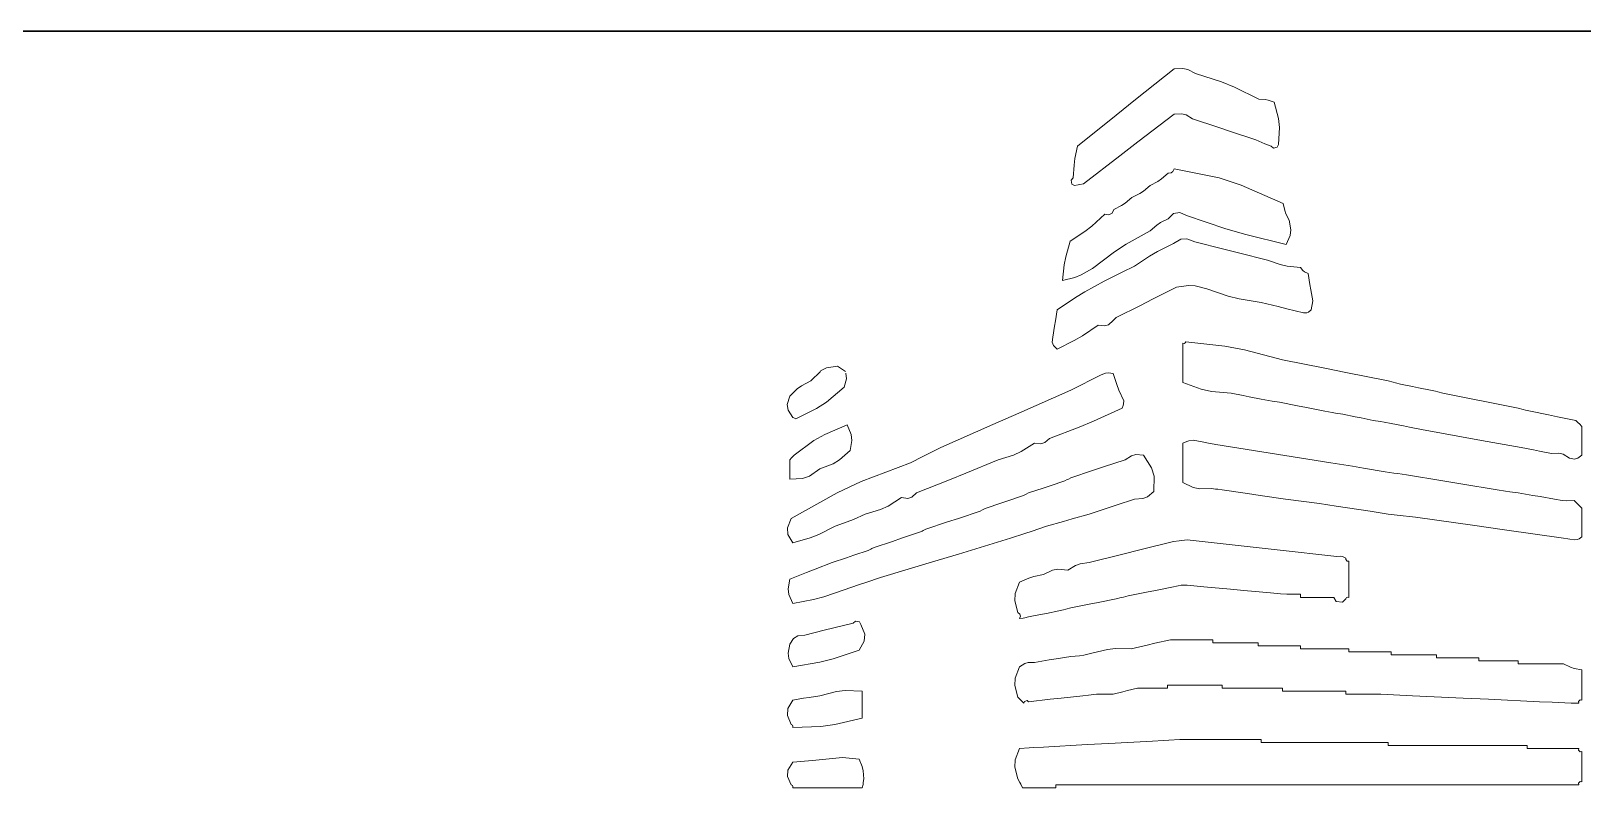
# Model space of a CAD drawing. Header units: millimetres. Extents: x 337848 to 378491, y -355245 to -338575.
# Drawn here: x 352129.17 to 352153.78, y -351686.18 to -351674.18 of the extents above; entities that cross this region are included whole.
import ezdxf

# ---------------------------------------------------------------- set-up
doc = ezdxf.new("R2010")
doc.units = ezdxf.units.MM
doc.layers.add('图\\M+19E79\\M+195B6\\M+18E9A', color=7, linetype='Continuous')
doc.layers.add('图框', color=7, linetype='Continuous', lineweight=15)

# ---------------------------------------------------------------- blocks, each defined once
blk = doc.blocks.new('GZDEH零件A2图框V01版')
at = {"lineweight": 5}
for p, q in [((3156.453, -1820.547), (3157.068, -1820.061)), ((3157.068, -1820.061), (3157.206, -1820.054)), ((3157.206, -1820.054), (3157.282, -1820.071)), ((3157.282, -1820.071), (3157.404, -1820.133)), ((3157.404, -1820.133), (3157.817, -1820.266)), ((3157.817, -1820.266), (3158.021, -1820.348)), ((3158.021, -1820.348), (3158.411, -1820.54)), ((3156.146, -1820.792), (3156.453, -1820.547)), ((3158.411, -1820.54), (3158.508, -1820.548)), ((3158.508, -1820.548), (3158.557, -1820.558)), ((3158.557, -1820.558), (3158.65, -1820.588)), ((3158.65, -1820.588), (3158.723, -1820.848)), ((3155.534, -1821.283), (3156.146, -1820.792)), ((3157.068, -1820.78), (3156.49, -1821.217)), ((3157.187, -1820.771), (3157.068, -1820.78)), ((3157.256, -1820.789), (3157.187, -1820.771)), ((3157.356, -1820.852), (3157.256, -1820.789)), ((3157.759, -1820.986), (3157.356, -1820.852)), ((3158.723, -1820.848), (3158.738, -1820.99)), ((3157.96, -1821.053), (3157.759, -1820.986)), ((3158.363, -1821.187), (3157.96, -1821.053)), ((3158.457, -1821.229), (3158.363, -1821.187)), ((3158.738, -1820.99), (3158.722, -1821.259)), ((3155.494, -1821.482), (3155.534, -1821.283)), ((3156.203, -1821.438), (3155.63, -1821.882)), ((3156.49, -1821.217), (3156.203, -1821.438)), ((3158.505, -1821.248), (3158.457, -1821.229)), ((3158.602, -1821.283), (3158.505, -1821.248)), ((3158.639, -1821.315), (3158.602, -1821.283)), ((3158.7, -1821.303), (3158.639, -1821.315)), ((3158.722, -1821.259), (3158.7, -1821.303)), ((3155.463, -1821.787), (3155.479, -1821.584)), ((3155.479, -1821.584), (3155.494, -1821.482)), ((3157.02, -1821.706), (3157.047, -1821.686)), ((3157.047, -1821.686), (3157.068, -1821.643)), ((3157.068, -1821.643), (3157.778, -1821.788)), ((3155.431, -1821.823), (3155.463, -1821.787)), ((3155.443, -1821.885), (3155.431, -1821.823)), ((3155.487, -1821.906), (3155.443, -1821.885)), ((3155.544, -1821.899), (3155.487, -1821.906)), ((3155.573, -1821.895), (3155.544, -1821.899)), ((3155.63, -1821.882), (3155.573, -1821.895)), ((3156.58, -1821.996), (3156.685, -1821.906)), ((3156.685, -1821.906), (3156.808, -1821.844)), ((3156.808, -1821.844), (3156.867, -1821.804)), ((3156.867, -1821.804), (3156.973, -1821.715)), ((3156.973, -1821.715), (3157.02, -1821.706)), ((3157.778, -1821.788), (3158.131, -1821.901)), ((3158.131, -1821.901), (3158.794, -1822.194)), ((3156.233, -1822.227), (3156.292, -1822.188)), ((3156.292, -1822.188), (3156.397, -1822.098)), ((3156.397, -1822.098), (3156.521, -1822.036)), ((3156.521, -1822.036), (3156.58, -1821.996)), ((3155.759, -1822.551), (3155.966, -1822.362)), ((3155.966, -1822.362), (3156.029, -1822.373)), ((3156.029, -1822.373), (3156.081, -1822.347)), ((3156.081, -1822.347), (3156.11, -1822.29)), ((3156.11, -1822.29), (3156.233, -1822.227)), ((3156.973, -1822.434), (3156.849, -1822.496)), ((3157.057, -1822.354), (3156.973, -1822.434)), ((3157.154, -1822.337), (3157.057, -1822.354)), ((3157.26, -1822.386), (3157.154, -1822.337)), ((3157.884, -1822.595), (3157.26, -1822.386)), ((3158.794, -1822.194), (3158.82, -1822.303)), ((3158.82, -1822.303), (3158.839, -1822.358)), ((3158.839, -1822.358), (3158.89, -1822.458)), ((3155.415, -1822.793), (3155.648, -1822.638)), ((3155.648, -1822.638), (3155.759, -1822.551)), ((3156.685, -1822.625), (3156.304, -1822.838)), ((3156.79, -1822.536), (3156.685, -1822.625)), ((3156.849, -1822.496), (3156.79, -1822.536)), ((3158.202, -1822.686), (3157.884, -1822.595)), ((3158.89, -1822.458), (3158.915, -1822.61)), ((3158.915, -1822.61), (3158.904, -1822.7)), ((3155.348, -1823.038), (3155.415, -1822.793)), ((3156.304, -1822.838), (3156.12, -1822.959)), ((3157.058, -1822.825), (3156.8, -1822.953)), ((3157.174, -1822.758), (3157.058, -1822.825)), ((3157.268, -1822.752), (3157.174, -1822.758)), ((3157.393, -1822.801), (3157.268, -1822.752)), ((3157.853, -1822.916), (3157.393, -1822.801)), ((3158.084, -1822.974), (3157.853, -1822.916)), ((3158.842, -1822.841), (3158.202, -1822.686)), ((3158.904, -1822.7), (3158.842, -1822.841)), ((3155.295, -1823.416), (3155.324, -1823.164)), ((3155.324, -1823.164), (3155.348, -1823.038)), ((3156.12, -1822.959), (3155.774, -1823.225)), ((3156.674, -1823.026), (3156.435, -1823.185)), ((3156.8, -1822.953), (3156.674, -1823.026)), ((3158.544, -1823.089), (3158.084, -1822.974)), ((3158.748, -1823.159), (3158.544, -1823.089)), ((3158.856, -1823.184), (3158.748, -1823.159)), ((3155.494, -1823.364), (3155.295, -1823.416)), ((3155.593, -1823.324), (3155.494, -1823.364)), ((3155.774, -1823.225), (3155.593, -1823.324)), ((3156.147, -1823.329), (3155.955, -1823.425)), ((3156.243, -1823.281), (3156.147, -1823.329)), ((3156.435, -1823.185), (3156.243, -1823.281)), ((3159.071, -1823.209), (3158.856, -1823.184)), ((3159.108, -1823.257), (3159.071, -1823.209)), ((3159.135, -1823.279), (3159.108, -1823.257)), ((3159.191, -1823.305), (3159.135, -1823.279)), ((3159.22, -1823.477), (3159.191, -1823.305)), ((3155.65, -1823.593), (3155.501, -1823.685)), ((3155.955, -1823.425), (3155.65, -1823.593)), ((3156.722, -1823.712), (3157.106, -1823.52)), ((3157.106, -1823.52), (3157.296, -1823.493)), ((3157.296, -1823.493), (3157.399, -1823.498)), ((3157.399, -1823.498), (3157.585, -1823.544)), ((3157.585, -1823.544), (3157.921, -1823.661)), ((3157.921, -1823.661), (3158.096, -1823.705)), ((3159.234, -1823.564), (3159.22, -1823.477)), ((3159.263, -1823.736), (3159.234, -1823.564)), ((3155.212, -1823.88), (3155.183, -1824.052)), ((3155.501, -1823.685), (3155.212, -1823.88)), ((3156.147, -1824), (3156.53, -1823.808)), ((3156.53, -1823.808), (3156.722, -1823.712)), ((3158.096, -1823.705), (3158.448, -1823.76)), ((3158.448, -1823.76), (3158.716, -1823.827)), ((3158.716, -1823.827), (3158.851, -1823.861)), ((3158.851, -1823.861), (3159.119, -1823.928)), ((3159.17, -1823.924), (3159.199, -1823.913)), ((3159.199, -1823.913), (3159.239, -1823.88)), ((3159.239, -1823.88), (3159.248, -1823.822)), ((3159.248, -1823.822), (3159.253, -1823.794)), ((3159.253, -1823.794), (3159.263, -1823.736)), ((3155.169, -1824.139), (3155.14, -1824.311)), ((3155.183, -1824.052), (3155.169, -1824.139)), ((3155.611, -1824.289), (3155.859, -1824.12)), ((3155.859, -1824.12), (3155.959, -1824.133)), ((3155.959, -1824.133), (3156.024, -1824.114)), ((3156.024, -1824.114), (3156.099, -1824.048)), ((3156.099, -1824.048), (3156.118, -1824.028)), ((3156.118, -1824.028), (3156.128, -1824.019)), ((3156.128, -1824.019), (3156.147, -1824)), ((3159.119, -1823.928), (3159.17, -1823.924)), ((3155.14, -1824.311), (3155.134, -1824.393)), ((3155.134, -1824.393), (3155.154, -1824.446)), ((3155.212, -1824.503), (3155.48, -1824.366)), ((3155.48, -1824.366), (3155.611, -1824.289)), ((3157.239, -1824.402), (3157.223, -1824.41)), ((3157.249, -1824.383), (3157.239, -1824.402)), ((3157.87, -1824.453), (3157.249, -1824.383)), ((3155.154, -1824.446), (3155.212, -1824.503)), ((3157.223, -1824.41), (3157.202, -1824.407)), ((3157.202, -1824.407), (3157.202, -1824.656)), ((3158.18, -1824.511), (3157.87, -1824.453)), ((3158.783, -1824.671), (3158.18, -1824.511)), ((3151.458, -1824.856), (3151.305, -1825.006)), ((3151.554, -1824.796), (3151.458, -1824.844)), ((3151.73, -1824.77), (3151.554, -1824.796)), ((3151.856, -1824.856), (3151.73, -1824.77)), ((3151.871, -1824.972), (3151.858, -1824.881)), ((3155.979, -1824.881), (3155.907, -1824.911)), ((3156.023, -1824.875), (3155.979, -1824.881)), ((3156.099, -1824.887), (3156.023, -1824.875)), ((3156.155, -1825.063), (3156.099, -1824.887)), ((3157.202, -1824.656), (3157.202, -1824.781)), ((3157.202, -1824.781), (3157.202, -1825.03)), ((3159.455, -1824.805), (3158.783, -1824.671)), ((3159.79, -1824.872), (3159.455, -1824.805)), ((3160.461, -1825.006), (3159.79, -1824.872)), ((3151.089, -1825.131), (3150.97, -1825.246)), ((3151.159, -1825.081), (3151.089, -1825.131)), ((3151.305, -1825.006), (3151.159, -1825.081)), ((3151.553, -1825.34), (3151.833, -1825.102)), ((3151.833, -1825.102), (3151.871, -1824.972)), ((3155.62, -1825.054), (3155.428, -1825.15)), ((3155.716, -1825.006), (3155.62, -1825.054)), ((3155.907, -1824.911), (3155.716, -1825.006)), ((3156.189, -1825.15), (3156.155, -1825.063)), ((3157.202, -1825.03), (3157.497, -1825.138)), ((3157.497, -1825.138), (3157.656, -1825.173)), ((3160.538, -1825.026), (3160.461, -1825.006)), ((3160.576, -1825.035), (3160.538, -1825.026)), ((3160.653, -1825.054), (3160.576, -1825.035)), ((3160.845, -1825.093), (3160.653, -1825.054)), ((3160.941, -1825.112), (3160.845, -1825.093)), ((3161.132, -1825.15), (3160.941, -1825.112)), ((3150.97, -1825.246), (3150.932, -1825.376)), ((3150.932, -1825.376), (3150.945, -1825.467)), ((3151.395, -1825.443), (3151.553, -1825.34)), ((3155.428, -1825.15), (3154.603, -1825.514)), ((3156.267, -1825.318), (3156.189, -1825.15)), ((3156.26, -1825.392), (3156.265, -1825.367)), ((3156.265, -1825.367), (3156.267, -1825.318)), ((3157.656, -1825.173), (3157.969, -1825.198)), ((3157.969, -1825.198), (3158.16, -1825.236)), ((3158.16, -1825.236), (3158.256, -1825.256)), ((3158.256, -1825.256), (3158.448, -1825.294)), ((3158.448, -1825.294), (3158.563, -1825.313)), ((3158.563, -1825.313), (3158.62, -1825.323)), ((3158.62, -1825.323), (3158.735, -1825.342)), ((3158.735, -1825.342), (3159.023, -1825.399)), ((3161.209, -1825.169), (3161.132, -1825.15)), ((3161.247, -1825.179), (3161.209, -1825.169)), ((3161.324, -1825.198), (3161.247, -1825.179)), ((3161.803, -1825.294), (3161.324, -1825.198)), ((3162.043, -1825.342), (3161.803, -1825.294)), ((3162.522, -1825.438), (3162.043, -1825.342)), ((3150.945, -1825.467), (3151.018, -1825.582)), ((3151.018, -1825.582), (3151.037, -1825.591)), ((3151.037, -1825.591), (3151.047, -1825.596)), ((3151.047, -1825.596), (3151.066, -1825.606)), ((3151.066, -1825.606), (3151.395, -1825.443)), ((3154.603, -1825.514), (3154.191, -1825.696)), ((3155.789, -1825.644), (3156.243, -1825.438)), ((3156.243, -1825.438), (3156.26, -1825.392)), ((3159.023, -1825.399), (3159.167, -1825.428)), ((3159.167, -1825.428), (3159.455, -1825.486)), ((3159.455, -1825.486), (3159.57, -1825.505)), ((3159.57, -1825.505), (3159.627, -1825.514)), ((3159.627, -1825.514), (3159.742, -1825.534)), ((3159.742, -1825.534), (3159.934, -1825.572)), ((3159.934, -1825.572), (3160.03, -1825.591)), ((3160.03, -1825.591), (3160.221, -1825.63)), ((3160.221, -1825.63), (3160.337, -1825.649)), ((3162.599, -1825.457), (3162.522, -1825.438)), ((3162.637, -1825.467), (3162.599, -1825.457)), ((3162.714, -1825.486), (3162.637, -1825.467)), ((3163.002, -1825.543), (3162.714, -1825.486)), ((3163.146, -1825.572), (3163.002, -1825.543)), ((3163.433, -1825.63), (3163.146, -1825.572)), ((3163.472, -1825.668), (3163.433, -1825.63)), ((3151.525, -1825.852), (3151.352, -1825.951)), ((3151.881, -1825.701), (3151.525, -1825.852)), ((3151.945, -1825.853), (3151.881, -1825.701)), ((3151.956, -1825.947), (3151.945, -1825.853)), ((3154.191, -1825.696), (3153.367, -1826.061)), ((3155.092, -1825.917), (3155.558, -1825.74)), ((3155.558, -1825.74), (3155.789, -1825.644)), ((3160.337, -1825.649), (3160.394, -1825.658)), ((3160.394, -1825.658), (3160.509, -1825.677)), ((3160.509, -1825.677), (3160.701, -1825.716)), ((3160.701, -1825.716), (3160.797, -1825.735)), ((3160.797, -1825.735), (3160.988, -1825.773)), ((3160.988, -1825.773), (3161.621, -1825.89)), ((3163.491, -1825.687), (3163.472, -1825.668)), ((3163.529, -1825.725), (3163.491, -1825.687)), ((3163.529, -1825.908), (3163.529, -1825.725)), ((3151.352, -1825.951), (3151.042, -1826.181)), ((3151.76, -1826.256), (3151.929, -1826.109)), ((3151.929, -1826.109), (3151.956, -1825.947)), ((3153.367, -1826.061), (3153.175, -1826.157)), ((3154.52, -1826.18), (3154.639, -1826.125)), ((3154.639, -1826.125), (3154.853, -1825.989)), ((3154.853, -1825.989), (3154.952, -1826.003)), ((3154.952, -1826.003), (3155.017, -1825.983)), ((3155.017, -1825.983), (3155.092, -1825.917)), ((3157.266, -1825.963), (3157.202, -1825.989)), ((3157.202, -1825.989), (3157.202, -1826.238)), ((3157.301, -1825.953), (3157.266, -1825.963)), ((3157.369, -1825.941), (3157.301, -1825.953)), ((3157.513, -1825.97), (3157.369, -1825.941)), ((3157.585, -1825.984), (3157.513, -1825.97)), ((3157.729, -1826.013), (3157.585, -1825.984)), ((3158.458, -1826.126), (3157.729, -1826.013)), ((3158.822, -1826.184), (3158.458, -1826.126)), ((3161.621, -1825.89), (3161.937, -1825.948)), ((3161.937, -1825.948), (3162.57, -1826.061)), ((3162.57, -1826.061), (3162.762, -1826.099)), ((3162.762, -1826.099), (3162.858, -1826.118)), ((3162.858, -1826.118), (3163.05, -1826.157)), ((3163.529, -1825.999), (3163.529, -1825.908)), ((3163.529, -1826.181), (3163.529, -1825.999)), ((3150.999, -1826.224), (3150.97, -1826.253)), ((3150.97, -1826.253), (3150.97, -1826.377)), ((3151.013, -1826.21), (3150.999, -1826.224)), ((3151.042, -1826.181), (3151.013, -1826.21)), ((3151.449, -1826.397), (3151.658, -1826.317)), ((3151.658, -1826.317), (3151.76, -1826.256)), ((3152.887, -1826.301), (3152.106, -1826.599)), ((3153.079, -1826.205), (3152.887, -1826.301)), ((3153.175, -1826.157), (3153.079, -1826.205)), ((3153.761, -1826.467), (3154.277, -1826.253)), ((3154.277, -1826.253), (3154.52, -1826.18)), ((3155.946, -1826.368), (3155.773, -1826.425)), ((3156.291, -1826.253), (3155.946, -1826.368)), ((3156.391, -1826.19), (3156.291, -1826.253)), ((3156.46, -1826.172), (3156.391, -1826.19)), ((3156.578, -1826.181), (3156.46, -1826.172)), ((3156.708, -1826.382), (3156.578, -1826.181)), ((3157.202, -1826.238), (3157.202, -1826.363)), ((3157.202, -1826.363), (3157.202, -1826.612)), ((3159.55, -1826.301), (3158.822, -1826.184)), ((3159.896, -1826.358), (3159.55, -1826.301)), ((3160.068, -1826.387), (3159.896, -1826.358)), ((3163.05, -1826.157), (3163.168, -1826.148)), ((3163.168, -1826.148), (3163.237, -1826.166)), ((3163.237, -1826.166), (3163.337, -1826.229)), ((3163.337, -1826.229), (3163.415, -1826.244)), ((3163.415, -1826.244), (3163.468, -1826.231)), ((3163.468, -1826.231), (3163.529, -1826.181)), ((3150.97, -1826.377), (3150.97, -1826.44)), ((3150.97, -1826.44), (3150.97, -1826.564)), ((3150.97, -1826.564), (3151.173, -1826.553)), ((3151.173, -1826.553), (3151.284, -1826.515)), ((3151.284, -1826.515), (3151.449, -1826.397)), ((3152.106, -1826.599), (3151.723, -1826.779)), ((3152.983, -1826.78), (3153.502, -1826.573)), ((3153.502, -1826.573), (3153.761, -1826.467)), ((3155.332, -1826.588), (3155.102, -1826.665)), ((3155.37, -1826.569), (3155.332, -1826.588)), ((3155.39, -1826.559), (3155.37, -1826.569)), ((3155.428, -1826.54), (3155.39, -1826.559)), ((3155.773, -1826.425), (3155.428, -1826.54)), ((3156.747, -1826.516), (3156.708, -1826.382)), ((3156.746, -1826.756), (3156.747, -1826.516)), ((3157.202, -1826.612), (3157.369, -1826.693)), ((3160.413, -1826.444), (3160.068, -1826.387)), ((3160.547, -1826.464), (3160.413, -1826.444)), ((3160.615, -1826.473), (3160.547, -1826.464)), ((3160.749, -1826.492), (3160.615, -1826.473)), ((3161.324, -1826.588), (3160.749, -1826.492)), ((3161.612, -1826.636), (3161.324, -1826.588)), ((3151.723, -1826.779), (3150.994, -1827.187)), ((3152.53, -1826.988), (3152.744, -1826.852)), ((3152.744, -1826.852), (3152.843, -1826.866)), ((3152.843, -1826.866), (3152.908, -1826.846)), ((3152.908, -1826.846), (3152.983, -1826.78)), ((3154.661, -1826.828), (3154.431, -1826.905)), ((3154.699, -1826.809), (3154.661, -1826.828)), ((3154.718, -1826.799), (3154.699, -1826.809)), ((3154.757, -1826.78), (3154.718, -1826.799)), ((3154.987, -1826.703), (3154.757, -1826.78)), ((3155.102, -1826.665), (3154.987, -1826.703)), ((3156.568, -1826.867), (3156.642, -1826.839)), ((3156.642, -1826.839), (3156.746, -1826.756)), ((3157.369, -1826.693), (3157.471, -1826.714)), ((3157.471, -1826.714), (3157.657, -1826.708)), ((3157.657, -1826.708), (3157.724, -1826.718)), ((3157.724, -1826.718), (3157.758, -1826.722)), ((3157.758, -1826.722), (3157.825, -1826.732)), ((3157.825, -1826.732), (3158.227, -1826.79)), ((3158.227, -1826.79), (3158.429, -1826.818)), ((3158.429, -1826.818), (3158.831, -1826.876)), ((3162.187, -1826.732), (3161.612, -1826.636)), ((3162.321, -1826.751), (3162.187, -1826.732)), ((3162.388, -1826.761), (3162.321, -1826.751)), ((3162.522, -1826.78), (3162.388, -1826.761)), ((3162.752, -1826.818), (3162.522, -1826.78)), ((3162.868, -1826.838), (3162.752, -1826.818)), ((3163.098, -1826.876), (3162.868, -1826.838)), ((3152.168, -1827.116), (3152.411, -1827.042)), ((3152.411, -1827.042), (3152.53, -1826.988)), ((3153.99, -1827.068), (3153.645, -1827.183)), ((3154.028, -1827.048), (3153.99, -1827.068)), ((3154.047, -1827.039), (3154.028, -1827.048)), ((3154.086, -1827.02), (3154.047, -1827.039)), ((3154.316, -1826.943), (3154.086, -1827.02)), ((3154.431, -1826.905), (3154.316, -1826.943)), ((3155.716, -1827.116), (3156.003, -1827.02)), ((3156.003, -1827.02), (3156.147, -1826.972)), ((3156.147, -1826.972), (3156.435, -1826.876)), ((3156.435, -1826.876), (3156.568, -1826.867)), ((3158.831, -1826.876), (3159.369, -1826.949)), ((3159.369, -1826.949), (3159.637, -1826.987)), ((3159.637, -1826.987), (3160.174, -1827.068)), ((3160.174, -1827.068), (3160.46, -1827.115)), ((3163.22, -1826.9), (3163.098, -1826.876)), ((3163.284, -1826.905), (3163.22, -1826.9)), ((3163.409, -1826.9), (3163.284, -1826.905)), ((3163.457, -1826.948), (3163.409, -1826.9)), ((3163.481, -1826.972), (3163.457, -1826.948)), ((3163.529, -1827.02), (3163.481, -1826.972)), ((3163.529, -1827.202), (3163.529, -1827.02)), ((3150.994, -1827.187), (3150.936, -1827.33)), ((3150.936, -1827.33), (3150.942, -1827.437)), ((3151.431, -1827.437), (3151.689, -1827.307)), ((3151.689, -1827.307), (3151.884, -1827.24)), ((3151.884, -1827.24), (3151.98, -1827.201)), ((3151.98, -1827.201), (3152.168, -1827.116)), ((3153.127, -1827.355), (3153.089, -1827.374)), ((3153.472, -1827.24), (3153.127, -1827.355)), ((3153.645, -1827.183), (3153.472, -1827.24)), ((3154.814, -1827.384), (3155.044, -1827.307)), ((3155.044, -1827.307), (3155.313, -1827.231)), ((3155.313, -1827.231), (3155.447, -1827.192)), ((3155.447, -1827.192), (3155.716, -1827.116)), ((3160.46, -1827.115), (3160.604, -1827.134)), ((3160.604, -1827.134), (3160.893, -1827.163)), ((3160.893, -1827.163), (3161.832, -1827.298)), ((3161.832, -1827.298), (3162.302, -1827.365)), ((3163.529, -1827.293), (3163.529, -1827.202)), ((3163.529, -1827.475), (3163.529, -1827.293)), ((3150.942, -1827.437), (3151.018, -1827.571)), ((3151.018, -1827.571), (3151.295, -1827.49)), ((3151.295, -1827.49), (3151.431, -1827.437)), ((3152.6, -1827.547), (3152.312, -1827.643)), ((3152.744, -1827.499), (3152.6, -1827.547)), ((3153.031, -1827.403), (3152.744, -1827.499)), ((3153.07, -1827.384), (3153.031, -1827.403)), ((3153.089, -1827.374), (3153.07, -1827.384)), ((3153.645, -1827.748), (3154.469, -1827.499)), ((3154.469, -1827.499), (3154.699, -1827.422)), ((3154.699, -1827.422), (3154.814, -1827.384)), ((3157.058, -1827.547), (3156.521, -1827.681)), ((3157.144, -1827.537), (3157.058, -1827.547)), ((3157.187, -1827.533), (3157.144, -1827.537)), ((3157.273, -1827.523), (3157.187, -1827.533)), ((3158.223, -1827.628), (3157.273, -1827.523)), ((3162.302, -1827.365), (3163.241, -1827.499)), ((3163.241, -1827.499), (3163.309, -1827.509)), ((3163.309, -1827.509), (3163.342, -1827.513)), ((3163.342, -1827.513), (3163.409, -1827.523)), ((3163.409, -1827.523), (3163.461, -1827.52)), ((3163.461, -1827.52), (3163.489, -1827.508)), ((3163.489, -1827.508), (3163.529, -1827.475)), ((3151.871, -1827.806), (3151.641, -1827.883)), ((3151.986, -1827.767), (3151.871, -1827.806)), ((3152.216, -1827.691), (3151.986, -1827.767)), ((3152.255, -1827.672), (3152.216, -1827.691)), ((3152.274, -1827.662), (3152.255, -1827.672)), ((3152.312, -1827.643), (3152.274, -1827.662)), ((3153.232, -1827.873), (3153.645, -1827.748)), ((3156.252, -1827.748), (3155.716, -1827.883)), ((3156.521, -1827.681), (3156.252, -1827.748)), ((3158.697, -1827.681), (3158.223, -1827.628)), ((3159.646, -1827.787), (3158.697, -1827.681)), ((3159.704, -1827.782), (3159.646, -1827.787)), ((3159.736, -1827.788), (3159.704, -1827.782)), ((3159.79, -1827.811), (3159.736, -1827.788)), ((3159.786, -1827.837), (3159.79, -1827.811)), ((3159.811, -1827.863), (3159.786, -1827.837)), ((3151.238, -1828.039), (3150.97, -1828.146)), ((3151.372, -1827.986), (3151.238, -1828.039)), ((3151.641, -1827.883), (3151.372, -1827.986)), ((3152.408, -1828.122), (3153.232, -1827.873)), ((3154.997, -1828.074), (3154.839, -1828.106)), ((3155.137, -1828.006), (3154.997, -1828.074)), ((3155.224, -1827.989), (3155.137, -1828.006)), ((3155.38, -1828.002), (3155.224, -1827.989)), ((3155.502, -1827.929), (3155.38, -1828.002)), ((3155.575, -1827.904), (3155.502, -1827.929)), ((3155.716, -1827.883), (3155.575, -1827.904)), ((3159.838, -1827.859), (3159.811, -1827.863)), ((3159.838, -1828.089), (3159.838, -1827.859)), ((3159.838, -1828.204), (3159.838, -1828.089)), ((3150.97, -1828.146), (3150.945, -1828.299)), ((3150.945, -1828.299), (3150.956, -1828.388)), ((3151.514, -1828.424), (3151.833, -1828.314)), ((3151.833, -1828.314), (3152.063, -1828.237)), ((3152.063, -1828.237), (3152.178, -1828.199)), ((3152.178, -1828.199), (3152.408, -1828.122)), ((3154.613, -1828.194), (3154.546, -1828.374)), ((3154.761, -1828.131), (3154.613, -1828.194)), ((3154.839, -1828.106), (3154.761, -1828.131)), ((3156.626, -1828.352), (3156.77, -1828.324)), ((3156.77, -1828.324), (3157.058, -1828.266)), ((3157.058, -1828.266), (3157.106, -1828.256)), ((3157.106, -1828.256), (3157.13, -1828.252)), ((3157.13, -1828.252), (3157.178, -1828.242)), ((3157.178, -1828.242), (3157.216, -1828.242)), ((3157.216, -1828.242), (3157.235, -1828.242)), ((3157.235, -1828.242), (3157.273, -1828.242)), ((3157.273, -1828.242), (3157.379, -1828.252)), ((3157.379, -1828.252), (3157.432, -1828.256)), ((3157.432, -1828.256), (3157.537, -1828.266)), ((3157.537, -1828.266), (3157.959, -1828.304)), ((3157.959, -1828.304), (3158.17, -1828.324)), ((3158.17, -1828.324), (3158.592, -1828.362)), ((3159.838, -1828.434), (3159.838, -1828.204)), ((3150.956, -1828.388), (3151.018, -1828.53)), ((3151.018, -1828.53), (3151.349, -1828.468)), ((3151.349, -1828.468), (3151.514, -1828.424)), ((3154.546, -1828.374), (3154.541, -1828.488)), ((3154.541, -1828.488), (3154.589, -1828.673)), ((3155.428, -1828.602), (3155.716, -1828.544)), ((3155.716, -1828.544), (3155.859, -1828.515)), ((3155.859, -1828.515), (3156.147, -1828.458)), ((3156.147, -1828.458), (3156.224, -1828.439)), ((3156.224, -1828.439), (3156.262, -1828.429)), ((3156.262, -1828.429), (3156.339, -1828.41)), ((3156.339, -1828.41), (3156.626, -1828.352)), ((3158.592, -1828.362), (3158.697, -1828.371)), ((3158.697, -1828.371), (3158.75, -1828.376)), ((3158.75, -1828.376), (3158.855, -1828.386)), ((3158.855, -1828.386), (3158.942, -1828.386)), ((3158.942, -1828.386), (3158.985, -1828.386)), ((3158.985, -1828.386), (3159.071, -1828.386)), ((3159.071, -1828.386), (3159.071, -1828.405)), ((3159.071, -1828.405), (3159.071, -1828.415)), ((3159.071, -1828.415), (3159.071, -1828.434)), ((3159.071, -1828.434), (3159.282, -1828.434)), ((3159.282, -1828.434), (3159.387, -1828.434)), ((3159.387, -1828.434), (3159.598, -1828.434)), ((3159.598, -1828.434), (3159.637, -1828.501)), ((3159.637, -1828.501), (3159.736, -1828.513)), ((3159.736, -1828.513), (3159.79, -1828.458)), ((3159.79, -1828.458), (3159.8, -1828.439)), ((3159.8, -1828.439), (3159.817, -1828.431)), ((3159.817, -1828.431), (3159.838, -1828.434)), ((3152.013, -1828.809), (3151.977, -1828.841)), ((3152.075, -1828.821), (3152.013, -1828.809)), ((3152.096, -1828.865), (3152.075, -1828.821)), ((3154.589, -1828.673), (3154.62, -1828.699)), ((3154.628, -1828.733), (3154.613, -1828.769)), ((3154.613, -1828.769), (3154.671, -1828.764)), ((3154.62, -1828.699), (3154.628, -1828.733)), ((3154.671, -1828.764), (3154.7, -1828.759)), ((3154.7, -1828.759), (3154.757, -1828.745)), ((3154.757, -1828.745), (3154.949, -1828.707)), ((3154.949, -1828.707), (3155.044, -1828.688)), ((3155.044, -1828.688), (3155.236, -1828.649)), ((3155.236, -1828.649), (3155.313, -1828.63)), ((3155.313, -1828.63), (3155.351, -1828.621)), ((3155.351, -1828.621), (3155.428, -1828.602)), ((3151.098, -1829.044), (3151.032, -1829.084)), ((3151.21, -1829.033), (3151.098, -1829.044)), ((3151.516, -1828.956), (3151.21, -1829.033)), ((3151.67, -1828.918), (3151.516, -1828.956)), ((3151.977, -1828.841), (3151.67, -1828.918)), ((3152.159, -1829.016), (3152.096, -1828.865)), ((3152.153, -1829.13), (3152.159, -1829.016)), ((3150.97, -1829.177), (3150.945, -1829.32)), ((3150.945, -1829.32), (3150.957, -1829.405)), ((3151.032, -1829.084), (3150.97, -1829.177)), ((3151.66, -1829.41), (3152.072, -1829.273)), ((3152.072, -1829.273), (3152.153, -1829.13)), ((3155.763, -1829.321), (3155.632, -1829.352)), ((3156.007, -1829.259), (3155.763, -1829.321)), ((3156.136, -1829.244), (3156.007, -1829.259)), ((3156.387, -1829.249), (3156.136, -1829.244)), ((3156.636, -1829.19), (3156.387, -1829.249)), ((3156.76, -1829.161), (3156.636, -1829.19)), ((3157.01, -1829.105), (3156.76, -1829.161)), ((3157.278, -1829.105), (3157.01, -1829.105)), ((3157.412, -1829.105), (3157.278, -1829.105)), ((3157.681, -1829.105), (3157.412, -1829.105)), ((3157.681, -1829.124), (3157.681, -1829.105)), ((3157.681, -1829.134), (3157.681, -1829.124)), ((3157.681, -1829.153), (3157.681, -1829.134)), ((3157.969, -1829.153), (3157.681, -1829.153)), ((3158.112, -1829.153), (3157.969, -1829.153)), ((3158.4, -1829.153), (3158.112, -1829.153)), ((3158.4, -1829.172), (3158.4, -1829.153)), ((3158.4, -1829.182), (3158.4, -1829.172)), ((3158.4, -1829.201), (3158.4, -1829.182)), ((3158.668, -1829.201), (3158.4, -1829.201)), ((3158.803, -1829.201), (3158.668, -1829.201)), ((3159.071, -1829.201), (3158.803, -1829.201)), ((3159.071, -1829.22), (3159.071, -1829.201)), ((3159.071, -1829.229), (3159.071, -1829.22)), ((3159.071, -1829.249), (3159.071, -1829.229)), ((3159.378, -1829.249), (3159.071, -1829.249)), ((3159.531, -1829.249), (3159.378, -1829.249)), ((3159.838, -1829.249), (3159.531, -1829.249)), ((3159.838, -1829.268), (3159.838, -1829.249)), ((3159.838, -1829.277), (3159.838, -1829.268)), ((3159.838, -1829.297), (3159.838, -1829.277)), ((3160.106, -1829.297), (3159.838, -1829.297)), ((3160.241, -1829.297), (3160.106, -1829.297)), ((3160.509, -1829.297), (3160.241, -1829.297)), ((3160.509, -1829.316), (3160.509, -1829.297)), ((3160.509, -1829.325), (3160.509, -1829.316)), ((3160.509, -1829.345), (3160.509, -1829.325)), ((3150.957, -1829.405), (3151.018, -1829.536)), ((3151.018, -1829.536), (3151.446, -1829.463)), ((3151.446, -1829.463), (3151.66, -1829.41)), ((3154.613, -1829.536), (3154.547, -1829.716)), ((3154.698, -1829.484), (3154.613, -1829.536)), ((3154.753, -1829.468), (3154.698, -1829.484)), ((3154.853, -1829.464), (3154.753, -1829.468)), ((3155.083, -1829.426), (3154.853, -1829.464)), ((3155.198, -1829.407), (3155.083, -1829.426)), ((3155.428, -1829.369), (3155.198, -1829.407)), ((3155.563, -1829.362), (3155.428, -1829.369)), ((3155.632, -1829.352), (3155.563, -1829.362)), ((3160.797, -1829.345), (3160.509, -1829.345)), ((3160.941, -1829.345), (3160.797, -1829.345)), ((3161.228, -1829.345), (3160.941, -1829.345)), ((3161.228, -1829.364), (3161.228, -1829.345)), ((3161.228, -1829.373), (3161.228, -1829.364)), ((3161.228, -1829.392), (3161.228, -1829.373)), ((3161.497, -1829.392), (3161.228, -1829.392)), ((3161.631, -1829.392), (3161.497, -1829.392)), ((3161.899, -1829.392), (3161.631, -1829.392)), ((3161.899, -1829.412), (3161.899, -1829.392)), ((3161.899, -1829.421), (3161.899, -1829.412)), ((3161.899, -1829.44), (3161.899, -1829.421)), ((3162.148, -1829.44), (3161.899, -1829.44)), ((3162.273, -1829.44), (3162.148, -1829.44)), ((3162.522, -1829.44), (3162.273, -1829.44)), ((3162.522, -1829.46), (3162.522, -1829.44)), ((3162.522, -1829.469), (3162.522, -1829.46)), ((3162.522, -1829.488), (3162.522, -1829.469)), ((3162.81, -1829.488), (3162.522, -1829.488)), ((3162.954, -1829.488), (3162.81, -1829.488)), ((3163.241, -1829.488), (3162.954, -1829.488)), ((3163.35, -1829.542), (3163.241, -1829.488)), ((3163.41, -1829.562), (3163.35, -1829.542)), ((3163.529, -1829.584), (3163.41, -1829.562)), ((3154.547, -1829.716), (3154.541, -1829.83)), ((3163.529, -1829.776), (3163.529, -1829.584)), ((3163.529, -1829.872), (3163.529, -1829.776)), ((3151.018, -1830.064), (3150.942, -1830.197)), ((3151.19, -1830.034), (3151.018, -1830.064)), ((3151.277, -1830.019), (3151.19, -1830.034)), ((3151.449, -1829.992), (3151.277, -1830.019)), ((3151.711, -1829.927), (3151.449, -1829.992)), ((3151.851, -1829.912), (3151.711, -1829.927)), ((3152.12, -1829.92), (3151.851, -1829.912)), ((3152.12, -1830.092), (3152.12, -1829.92)), ((3154.541, -1829.83), (3154.589, -1830.016)), ((3154.589, -1830.016), (3154.627, -1830.054)), ((3154.627, -1830.054), (3154.647, -1830.073)), ((3154.757, -1830.088), (3155.102, -1830.049)), ((3155.102, -1830.049), (3155.275, -1830.03)), ((3155.275, -1830.03), (3155.62, -1829.992)), ((3155.62, -1829.992), (3155.706, -1829.982)), ((3155.706, -1829.982), (3155.749, -1829.977)), ((3155.749, -1829.977), (3155.835, -1829.968)), ((3155.835, -1829.968), (3155.941, -1829.968)), ((3155.941, -1829.968), (3155.994, -1829.968)), ((3155.994, -1829.968), (3156.099, -1829.968)), ((3156.099, -1829.968), (3156.252, -1829.929)), ((3156.252, -1829.929), (3156.329, -1829.91)), ((3156.329, -1829.91), (3156.483, -1829.872)), ((3156.483, -1829.872), (3156.674, -1829.872)), ((3156.674, -1829.872), (3156.77, -1829.872)), ((3156.77, -1829.872), (3156.962, -1829.872)), ((3156.962, -1829.843), (3156.962, -1829.824)), ((3156.962, -1829.824), (3157.307, -1829.824)), ((3156.962, -1829.853), (3156.962, -1829.843)), ((3156.962, -1829.872), (3156.962, -1829.853)), ((3157.307, -1829.824), (3157.48, -1829.824)), ((3157.48, -1829.824), (3157.825, -1829.824)), ((3157.825, -1829.824), (3157.825, -1829.843)), ((3157.825, -1829.843), (3157.825, -1829.853)), ((3157.825, -1829.853), (3157.825, -1829.872)), ((3157.825, -1829.872), (3158.208, -1829.872)), ((3158.208, -1829.872), (3158.4, -1829.872)), ((3158.4, -1829.872), (3158.783, -1829.872)), ((3158.783, -1829.872), (3158.783, -1829.891)), ((3158.783, -1829.891), (3158.783, -1829.901)), ((3158.783, -1829.901), (3158.783, -1829.92)), ((3158.783, -1829.92), (3159.186, -1829.92)), ((3159.186, -1829.92), (3159.387, -1829.92)), ((3159.387, -1829.92), (3159.79, -1829.92)), ((3159.79, -1829.92), (3159.79, -1829.939)), ((3159.79, -1829.939), (3159.79, -1829.949)), ((3159.79, -1829.949), (3159.79, -1829.968)), ((3159.79, -1829.968), (3160.011, -1829.968)), ((3160.011, -1829.968), (3160.121, -1829.968)), ((3160.121, -1829.968), (3160.341, -1829.968)), ((3160.341, -1829.968), (3160.543, -1829.977)), ((3160.543, -1829.977), (3160.643, -1829.982)), ((3160.643, -1829.982), (3160.845, -1829.992)), ((3160.845, -1829.992), (3161.65, -1830.03)), ((3161.65, -1830.03), (3162.053, -1830.049)), ((3162.053, -1830.049), (3162.858, -1830.088)), ((3163.477, -1830.085), (3163.502, -1830.059)), ((3163.502, -1830.059), (3163.529, -1830.064)), ((3163.529, -1830.064), (3163.529, -1829.872)), ((3150.942, -1830.197), (3150.935, -1830.305)), ((3150.935, -1830.305), (3150.994, -1830.447)), ((3152.12, -1830.179), (3152.12, -1830.092)), ((3152.12, -1830.351), (3152.12, -1830.179)), ((3154.647, -1830.073), (3154.685, -1830.112)), ((3154.685, -1830.112), (3154.692, -1830.082)), ((3154.692, -1830.082), (3154.733, -1830.069)), ((3154.733, -1830.069), (3154.757, -1830.088)), ((3162.858, -1830.088), (3163.059, -1830.097)), ((3163.059, -1830.097), (3163.16, -1830.102)), ((3163.16, -1830.102), (3163.361, -1830.112)), ((3163.361, -1830.112), (3163.409, -1830.112)), ((3163.409, -1830.112), (3163.433, -1830.112)), ((3163.433, -1830.112), (3163.481, -1830.112)), ((3163.481, -1830.112), (3163.477, -1830.085)), ((3150.994, -1830.447), (3151.013, -1830.457)), ((3151.013, -1830.457), (3151.021, -1830.474)), ((3151.021, -1830.474), (3151.018, -1830.495)), ((3151.018, -1830.495), (3151.462, -1830.478)), ((3151.462, -1830.478), (3151.687, -1830.449)), ((3151.687, -1830.449), (3152.12, -1830.351)), ((3155.687, -1830.768), (3154.997, -1830.807)), ((3156.032, -1830.749), (3155.687, -1830.768)), ((3156.722, -1830.711), (3156.032, -1830.749)), ((3156.895, -1830.701), (3156.722, -1830.711)), ((3156.981, -1830.696), (3156.895, -1830.701)), ((3157.154, -1830.687), (3156.981, -1830.696)), ((3157.671, -1830.687), (3157.154, -1830.687)), ((3157.93, -1830.687), (3157.671, -1830.687)), ((3158.448, -1830.687), (3157.93, -1830.687)), ((3158.448, -1830.706), (3158.448, -1830.687)), ((3158.448, -1830.715), (3158.448, -1830.706)), ((3158.448, -1830.735), (3158.448, -1830.715)), ((3159.253, -1830.735), (3158.448, -1830.735)), ((3159.656, -1830.735), (3159.253, -1830.735)), ((3160.461, -1830.735), (3159.656, -1830.735)), ((3160.461, -1830.754), (3160.461, -1830.735)), ((3160.461, -1830.763), (3160.461, -1830.754)), ((3160.461, -1830.783), (3160.461, -1830.763)), ((3161.343, -1830.783), (3160.461, -1830.783)), ((3161.784, -1830.783), (3161.343, -1830.783)), ((3162.666, -1830.783), (3161.784, -1830.783)), ((3162.666, -1830.802), (3162.666, -1830.783)), ((3162.666, -1830.811), (3162.666, -1830.802)), ((3151.018, -1831.046), (3150.943, -1831.17)), ((3151.334, -1831.017), (3151.018, -1831.046)), ((3151.492, -1831.003), (3151.334, -1831.017)), ((3151.809, -1830.974), (3151.492, -1831.003)), ((3151.914, -1830.984), (3151.809, -1830.974)), ((3151.967, -1830.989), (3151.914, -1830.984)), ((3152.072, -1830.998), (3151.967, -1830.989)), ((3152.121, -1831.116), (3152.072, -1830.998)), ((3154.546, -1831.011), (3154.541, -1831.124)), ((3154.613, -1830.831), (3154.546, -1831.011)), ((3154.766, -1830.82), (3154.613, -1830.831)), ((3154.843, -1830.815), (3154.766, -1830.82)), ((3154.997, -1830.807), (3154.843, -1830.815)), ((3162.666, -1830.831), (3162.666, -1830.811)), ((3162.992, -1830.831), (3162.666, -1830.831)), ((3163.155, -1830.831), (3162.992, -1830.831)), ((3163.481, -1830.831), (3163.155, -1830.831)), ((3163.477, -1830.857), (3163.481, -1830.831)), ((3163.502, -1830.883), (3163.477, -1830.857)), ((3163.529, -1830.878), (3163.502, -1830.883)), ((3163.529, -1831.07), (3163.529, -1830.878)), ((3150.943, -1831.17), (3150.936, -1831.274)), ((3150.936, -1831.274), (3150.994, -1831.406)), ((3152.137, -1831.182), (3152.121, -1831.116)), ((3152.144, -1831.31), (3152.137, -1831.182)), ((3154.541, -1831.124), (3154.589, -1831.31)), ((3163.529, -1831.166), (3163.529, -1831.07)), ((3163.529, -1831.358), (3163.529, -1831.166)), ((3150.994, -1831.406), (3151.013, -1831.416)), ((3151.013, -1831.416), (3151.021, -1831.432)), ((3151.021, -1831.432), (3151.018, -1831.454)), ((3151.018, -1831.454), (3151.459, -1831.454)), ((3151.459, -1831.454), (3151.679, -1831.454)), ((3151.679, -1831.454), (3152.12, -1831.454)), ((3152.12, -1831.454), (3152.133, -1831.397)), ((3152.133, -1831.397), (3152.137, -1831.368)), ((3152.137, -1831.368), (3152.144, -1831.31)), ((3154.589, -1831.31), (3154.621, -1831.366)), ((3154.621, -1831.366), (3154.636, -1831.395)), ((3154.636, -1831.395), (3154.661, -1831.454)), ((3154.661, -1831.454), (3154.872, -1831.454)), ((3154.872, -1831.454), (3154.977, -1831.454)), ((3154.977, -1831.454), (3155.188, -1831.454)), ((3155.188, -1831.425), (3155.188, -1831.406)), ((3155.188, -1831.406), (3158.505, -1831.406)), ((3155.188, -1831.435), (3155.188, -1831.425)), ((3155.188, -1831.454), (3155.188, -1831.435)), ((3158.505, -1831.406), (3160.164, -1831.406)), ((3160.164, -1831.406), (3163.481, -1831.406)), ((3163.477, -1831.379), (3163.502, -1831.353)), ((3163.481, -1831.406), (3163.477, -1831.379)), ((3163.502, -1831.353), (3163.529, -1831.358))]:
    blk.add_line(p, q, dxfattribs=at)
at = {"layer": '图\\M+19E79\\M+195B6\\M+18E9A', "linetype": 'Continuous', "lineweight": 30}
blk.add_line((2907.49, -1819.461), (3441.49, -1819.461), dxfattribs=at)

msp = doc.modelspace()

# ---------------------------------------------------------------- block references
at = {"layer": '图框'}
msp.add_blockref('GZDEH零件A2图框V01版', (348990.233, -349854.723), dxfattribs=at)

doc.saveas('drawing.dxf')
